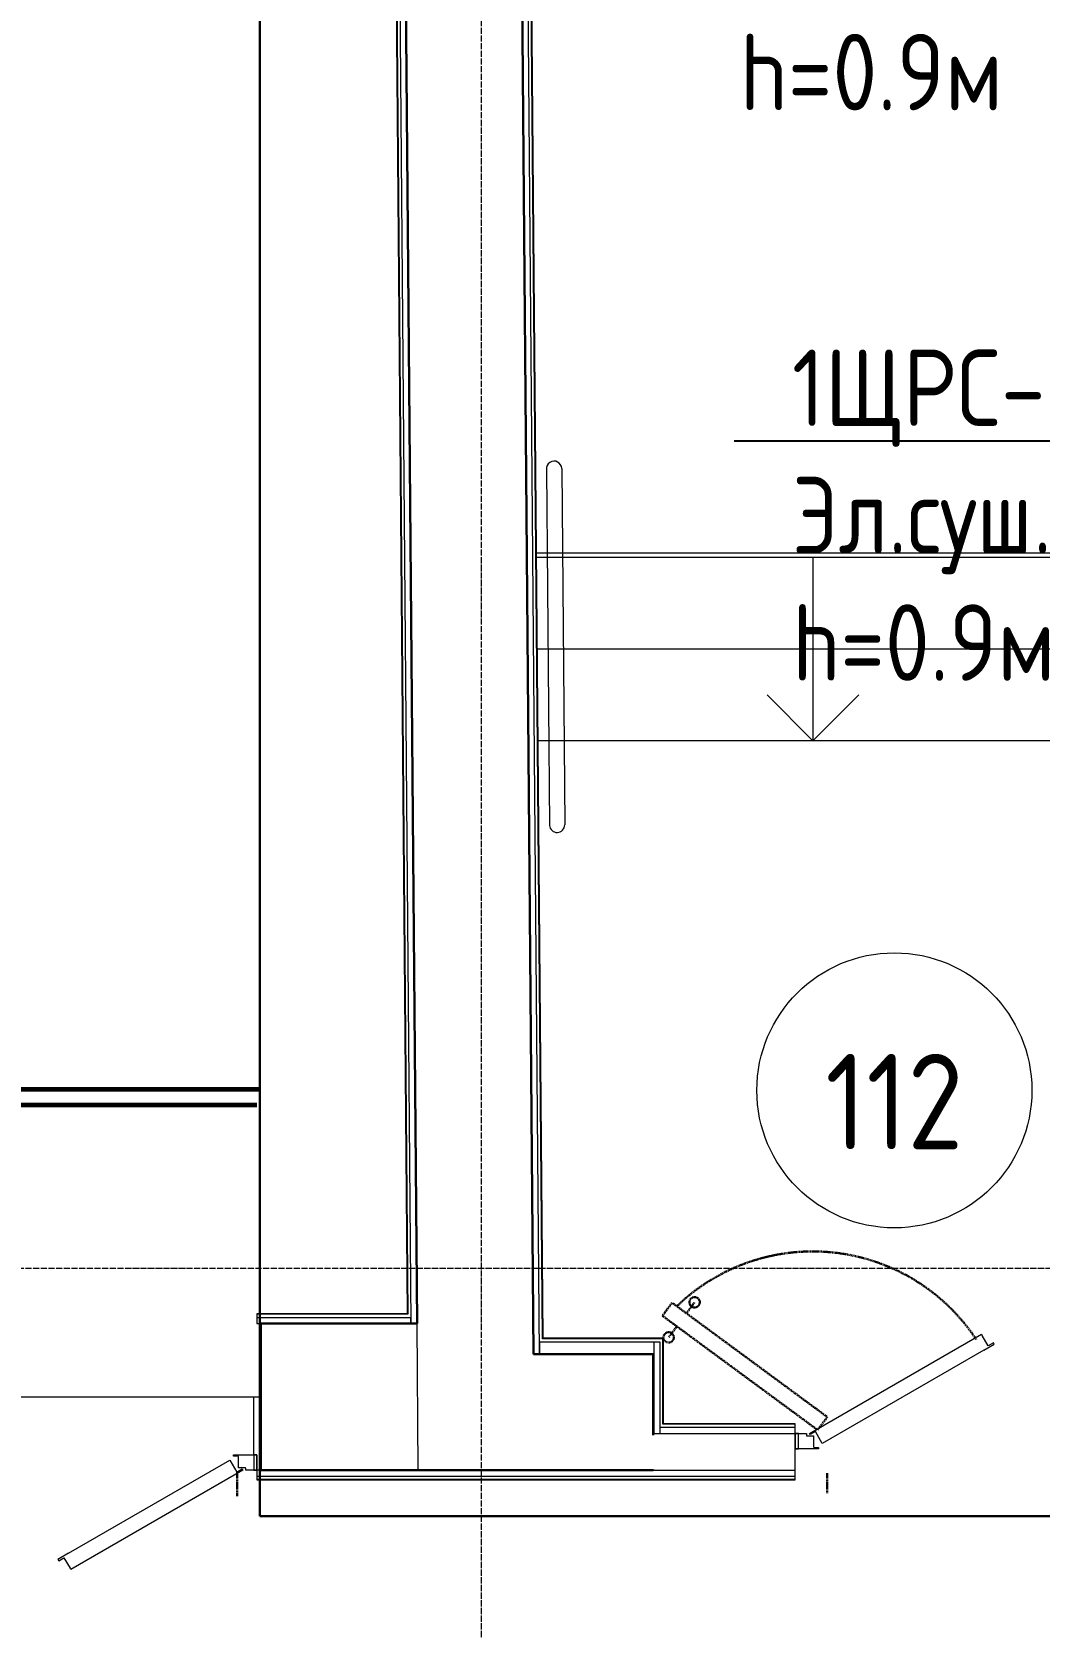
# Model space of a CAD drawing. Header units: millimetres. Extents: x -32 to 417638015, y -35 to 175284279.
# Drawn here: x 416266283 to 416269579, y 175243470 to 175248690 of the extents above; entities that cross this region are included whole.
import ezdxf
from ezdxf import colors
from ezdxf.entities.mleader import LeaderData, LeaderLine
from ezdxf.math import Vec2, Vec3

# ---------------------------------------------------------------- set-up
doc = ezdxf.new("R2010")
doc.units = ezdxf.units.MM
doc.linetypes.add('ADSK_Линия сетки', pattern=[25, 20, -2.5, 0, -2.5])
doc.linetypes.add('ADSK_Штриховая_ш3 п1_5', pattern=[4.5, 3, -1.5])
for name, color, linetype, lineweight in [('_ЭМ_гофра', 5, 'Continuous', 60), ('Аннотация', 7, 'Continuous', 18), ('Двери', 7, 'Continuous', 9), ('Лестницы', 7, 'Continuous', 9), ('Оси', 253, 'Continuous', 9), ('Перекрытие', 7, 'Continuous', 18), ('Стены несущие', 7, 'Continuous', 30), ('Стены отделка', 7, 'Continuous', 30), ('Стены перегородки', 7, 'Continuous', 30), ('Стены штриховка', 7, 'Continuous', 9), ('Стрелки вверх', 7, 'Continuous', 18), ('ШТРИХОВКА', 252, 'Continuous', 15), ('ЭМ_Лоток 1_2', 162, 'Continuous', 30)]:
    doc.layers.add(name, color=color, linetype=linetype, lineweight=lineweight)
doc.layers.add('_ЭМ_Надписи', color=7, linetype='Continuous')
doc.layers.add('Линии', color=7, linetype='Continuous', lineweight=9, true_color=0x00a600)
doc.styles.add('GOST Common', font='GOST_Common.ttf', dxfattribs={"width": 0.9, "height": 349.9999999999996})
doc.styles.add('ЭОМ', font='isocpeur.ttf', dxfattribs={"width": 0.85, "height": 250})
doc.linetypes.add('Cable in the tray', pattern='A,5,[130,ltypeshp.shx,S=1,R=0,X=0,Y=0],1.5,[130,ltypeshp.shx,S=1.5,R=90,X=0,Y=-1],1,[130,ltypeshp.shx,S=1,R=0,X=0.5,Y=0],5', length=12.5)

# ---------------------------------------------------------------- blocks, each defined once
blk = doc.blocks.new('1 этаж')
at = {"layer": 'Двери', "color": 8}
for p, q in [((4629.200573438127, 12592.68461963265), (5192.117085898019, 12917.68461963264)), ((5192.117085898019, 12917.68461963264), (5194.367085898019, 12913.78750531561)), ((5214.367085898019, 12879.14648916423), (5194.367085898019, 12913.78750531561)), ((5199.54657782233, 12864.81636214531), (4671.271081513815, 12559.81636214532)), ((5199.54657782233, 12864.81636214531), (5234.187593973707, 12884.81636214531)), ((5231.687593973707, 12889.14648916423), (5214.367085898019, 12879.14648916423)), ((5234.187593973707, 12884.81636214531), (5231.687593973707, 12889.14648916423)), ((4583.200573438246, 12542.68461963256), (4583.200573438246, 12592.68461963159)), ((4583.200573438246, 12592.68461963159), (4619.371636288794, 12592.68461963159)), ((4593.20057343815, 12592.68461963266), (4583.200573438246, 12592.68461963266)), ((4583.200573438246, 12592.68461963266), (4583.200573438246, 12542.68461963266)), ((4593.20057343815, 12542.68461963266), (4593.20057343815, 12592.68461963266)), ((4619.371636288794, 12592.68461963159), (4619.371636288794, 12587.23560860181)), ((4621.894522837842, 12584.71272205276), (4643.200573438247, 12584.71272205276)), ((4631.450573438127, 12588.78750531562), (4629.200573438127, 12592.68461963265)), ((4648.771081513816, 12598.78750531562), (4631.450573438127, 12588.78750531562)), ((4643.200573438247, 12584.71272205276), (4643.200573438247, 12549.18562130669)), ((4671.271081513815, 12559.81636214532), (4648.771081513816, 12598.78750531562)), ((4659.371636288794, 12542.68461963256), (4583.200573438246, 12542.68461963256)), ((4583.200573438246, 12542.68461963266), (4593.20057343815, 12542.68461963266)), ((4645.701575112386, 12546.68461963256), (4659.371636288794, 12546.68461963256)), ((4659.371636288794, 12546.68461963256), (4659.371636288794, 12542.68461963256)), ((2204.903498424945, 12200.55287711808), (2733.178994733459, 12505.55287711807)), ((2733.178994733459, 12505.55287711807), (2755.678994733458, 12466.58173394777)), ((2745.07843995848, 12522.68461963083), (2821.249502809028, 12522.68461963083)), ((2745.07843995848, 12518.68461963083), (2745.07843995848, 12522.68461963083)), ((2758.748501134888, 12518.68461963083), (2745.07843995848, 12518.68461963083)), ((2755.678994733458, 12466.58173394777), (2772.999502809148, 12476.58173394777)), ((2761.249502809027, 12480.65651721063), (2761.249502809027, 12516.18361795669)), ((2782.555553409432, 12480.65651721063), (2761.249502809027, 12480.65651721063)), ((2772.999502809148, 12476.58173394777), (2775.249502809148, 12472.68461963074)), ((2785.078439958481, 12472.6846196318), (2785.078439958481, 12478.13363066158)), ((2821.249502809027, 12522.68461963073), (2811.249502809124, 12522.68461963073)), ((2811.249502809124, 12522.68461963073), (2811.249502809124, 12472.68461963073)), ((2821.249502809028, 12522.68461963083), (2821.249502809028, 12472.6846196318)), ((2821.249502809027, 12472.68461963073), (2821.249502809027, 12522.68461963073)), ((2775.249502809148, 12472.68461963074), (2212.332990349254, 12147.68461963075)), ((2821.249502809028, 12472.6846196318), (2785.078439958481, 12472.6846196318)), ((2811.249502809124, 12472.68461963073), (2821.249502809027, 12472.68461963073)), ((2204.903498424945, 12200.55287711808), (2170.262482273567, 12180.55287711808)), ((2170.262482273567, 12180.55287711808), (2172.762482273567, 12176.22275009916)), ((2172.762482273567, 12176.22275009916), (2190.082990349255, 12186.22275009916)), ((2190.082990349255, 12186.22275009916), (2210.082990349254, 12151.58173394778)), ((2212.332990349254, 12147.68461963075), (2210.082990349254, 12151.58173394778))]:
    blk.add_line(p, q, dxfattribs=at)
for centre, radius, start, end in [((4621.894522837842, 12587.23560860181), 2.522886549050668, 180, 270), ((4645.701575112386, 12549.18562130669), 2.501001674139175, 180, 270), ((2758.748501134888, 12516.18361795669), 2.501001674139161, 0, 90), ((2782.555553409432, 12478.13363066158), 2.522886549050668, 0, 90)]:
    blk.add_arc(centre, radius, start, end, dxfattribs=at)
at = {"layer": 'Лестницы', "color": 8}
for p, q in [((5568.611116980435, 15459.49932236551), (3736.352393798355, 15459.49932236551)), ((5568.611116980435, 15459.49932236551), (3736.352393798355, 15459.49932236551)), ((5568.611116980435, 15159.49932236551), (3738.87159503164, 15159.49932236551)), ((5568.611116980435, 15159.49932236551), (3738.87159503164, 15159.49932236551)), ((5568.611116980435, 14859.49932236551), (3741.390796264895, 14859.49932236551))]:
    blk.add_line(p, q, dxfattribs=at)
at = {"layer": 'Линии', "color": 8}
for p, q in [((3768.937872717215, 15747.18039898551), (3778.720770839747, 14582.1803989855)), ((3818.826566756674, 15749.91915963279), (3828.612990394409, 14584.49932236554))]:
    blk.add_line(p, q, dxfattribs=at)
at = {"layer": 'Линии', "color": 8, "linetype": 'ADSK_Штриховая_ш3 п1_5', "lineweight": 30}
for p, q in [((4179.84939831373, 13020.46373108626), (4148.436676392623, 12977.77601737955)), ((4687.90157436562, 12646.60201908661), (4179.84939831373, 13020.46373108626)), ((4226.899035861221, 12985.841188616), (4253.570214850857, 13022.08547383868)), ((4148.436676392623, 12977.77601737955), (4655.904250355437, 12604.3444980809)), ((4195.486313940084, 12943.15347490929), (4168.815134950448, 12906.9091896866)), ((4655.904250355437, 12604.3444980809), (4687.90157436562, 12646.60201908661)), ((2757.001159260195, 12467.16963488349), (2757.001159260195, 12387.16963488349)), ((4687.092224323918, 12462.68461963169), (4687.092224323918, 12397.16963488348))]:
    blk.add_line(p, q, dxfattribs=at)
at = {"layer": 'Линии', "color": 8}
blk.add_circle((4907.296966900583, 13715.46652954165), 450.0000000000006, dxfattribs=at)
at = {"layer": 'Линии', "color": 8, "linetype": 'ADSK_Штриховая_ш3 п1_5', "lineweight": 30}
for centre, radius in [((4253.570214850857, 13022.08547383868), 16.99999999999882), ((4168.815134950448, 12906.9091896866), 17.00000000000826)]:
    blk.add_circle(centre, radius, dxfattribs=at)
at = {"layer": 'Линии', "color": 8}
for centre, radius, start, end in [((3793.830092271877, 15749.49932236552), 24.99999999999439, 0.9622413722696339, 185.322231541202), ((3803.612990394409, 14584.49932236551), 24.99999999999755, 185.322231541202, 1.042204158021965e-10)]:
    blk.add_arc(centre, radius, start, end, dxfattribs=at)
at = {"layer": 'Линии', "color": 8, "linetype": 'ADSK_Штриховая_ш3 п1_5', "lineweight": 30}
blk.add_arc((4640.019108744833, 12547.4846535329), 640.9422829457357, 33.38098718426265, 133.8165284642993, dxfattribs=at)
at = {"layer": 'Оси', "color": 8, "linetype": 'ADSK_Линия сетки'}
for p, q in [((3556.765926476695, -4162.595295516295), (3556.765926476774, 44411.90026894404)), ((-9557.527964694405, 13133.90181029196), (56672.20057343819, 13133.90181029175))]:
    blk.add_line(p, q, dxfattribs=at)
at = {"layer": 'Перекрытие', "color": 8}
for p, q in [((3736.22643373668, 15474.49932236552), (5568.611116980435, 15474.49932236552)), ((5568.611116980435, 14859.49932236551), (3741.390796264895, 14859.49932236551)), ((2831.24950280902, 12712.68461963169), (2831.24950280902, 12952.6846196317)), ((1121.24950280902, 12712.6846196317), (2831.24950280902, 12712.68461963169)), ((2811.24950280902, 12522.68461963072), (2811.24950280902, 12712.68461963169))]:
    blk.add_line(p, q, dxfattribs=at)
at = {"layer": 'Стены несущие', "color": 8}
for p, q in [((3283.604532118188, 20310.24350879388), (3345.388436876441, 12952.68461963169)), ((3726.241568287136, 12852.68461963171), (3663.775940429536, 20291.42675335547)), ((2834.274668197962, 12952.68461963169), (2834.274668197962, 12472.68461963173)), ((2834.274668197962, 12952.68461963169), (3345.388436876354, 12952.68461963169)), ((4117.830363568501, 12852.68461963171), (3726.241568287078, 12852.68461963171)), ((4117.830363568501, 12587.16617119081), (4117.830363568501, 12852.68461963171)), ((4117.830363568501, 12472.68461963166), (2834.274668197962, 12472.68461963173)), ((4117.830363568501, 12472.68461963166), (4117.830363568501, 12474.75446535536))]:
    blk.add_line(p, q, dxfattribs=at)
at = {"layer": 'Стены отделка', "color": 8, "lineweight": 9}
for p, q in [((3345.388436876587, 12952.68461963169), (3283.601431675837, 20310.6127261283)), ((3663.775940429681, 20291.42675335547), (3726.241568287282, 12852.68461963171)), ((3746.240863171814, 12852.85256045947), (3683.775235314213, 20291.59469418323)), ((3757.806034964742, 12904.6846196317), (3696.045783452428, 20259.42675335548)), ((3263.727686181781, 18866.41891933792), (3313.118593853898, 12984.68461963168)), ((3275.712787572644, 18868.24350879292), (3325.389141992055, 12952.51667880386)), ((2821.249502808991, 12984.68461963168), (2821.249502808991, 12952.68461963169)), ((3313.118593853811, 12984.68461963168), (2821.249502808991, 12984.68461963168)), ((2821.249502808991, 12952.68461963169), (2834.274668197962, 12952.68461963169)), ((3315.219432417187, 12972.68461963169), (3325.219784987334, 12972.68461963169)), ((3325.219784987334, 12952.68461963169), (3325.219784987334, 12972.68461963169)), ((3325.389141992055, 12952.51667880386), (3345.388436876587, 12952.68461963169)), ((4149.858047263289, 12904.6846196317), (3757.806034964655, 12904.6846196317)), ((4151.858047263231, 12624.68461963169), (4151.858047263231, 12902.68461963173)), ((3726.241568287282, 12852.68461963171), (3746.240863171814, 12852.85256045947)), ((3745.90637992986, 12892.6846196317), (4139.858047263231, 12892.6846196317)), ((3746.080371893506, 12892.6846196317), (3746.080371893506, 12852.68461963171)), ((4117.830363568501, 12852.68461963171), (4119.85804726326, 12852.68461963171)), ((4119.85804726326, 12892.6846196317), (4119.85804726326, 12592.6846196317)), ((4139.858047263231, 12891.96472302197), (4119.85804726326, 12891.96472302197)), ((4139.858047263231, 12892.6846196317), (4139.858047263231, 12592.6846196317)), ((4583.200573438255, 12624.68461963169), (4151.858047263231, 12624.68461963169)), ((4583.200573438255, 12592.6846196317), (4583.200573438255, 12624.68461963169)), ((2834.274668197962, 12472.68461963173), (2821.249502808991, 12472.68461963173)), ((2821.249502808991, 12472.68461963173), (2821.249502808991, 12440.68461963167)), ((2821.249502808991, 12440.68461963167), (4583.200573438255, 12440.68461963167)), ((4583.200573438255, 12440.68461963167), (4583.200573438255, 12472.68461963166))]:
    blk.add_line(p, q, dxfattribs=at)
at = {"layer": 'Стены перегородки', "color": 8, "lineweight": 18}
for p, q in [((4117.830363568501, 12592.6846196317), (4583.200573438255, 12592.6846196317)), ((4583.200573438255, 12472.68461963166), (4583.200573438255, 12592.6846196317)), ((4117.830363568501, 12472.68461963166), (4583.200573438255, 12472.68461963166))]:
    blk.add_line(p, q, dxfattribs=at)
at = {"layer": 'Стены штриховка', "color": 8}
for p, q in [((3755.822759125585, 12902.68461963167), (3694.028918263473, 20261.42675335551)), ((3265.712435002468, 18868.24350879292), (3315.135459042765, 12982.68461963165)), ((3315.135459042765, 12982.68461963165), (2821.249502808991, 12982.68461963172)), ((2821.249502808991, 12972.68461963169), (3315.219432417187, 12972.68461963169)), ((3349.419158849661, 12472.68461963166), (3345.388436876354, 12952.68461963169)), ((4151.858047263231, 12902.68461963173), (3755.822759125585, 12902.68461963167)), ((4149.858047263202, 12622.68461963166), (4149.858047263289, 12904.6846196317)), ((4151.858047263231, 12904.6846196317), (4149.858047263289, 12904.6846196317)), ((4151.858047263231, 12902.68461963173), (4151.858047263231, 12904.6846196317)), ((4583.200573438255, 12612.6846196317), (4139.858047263231, 12612.6846196317)), ((4583.200573438255, 12622.68461963173), (4149.858047263202, 12622.68461963166)), ((2821.249502808991, 12452.68461963167), (4583.200573438255, 12452.68461963167)), ((2821.249502808991, 12442.6846196317), (4583.200573438255, 12442.6846196317))]:
    blk.add_line(p, q, dxfattribs=at)
at = {"layer": 'Стрелки вверх', "color": 8}
for p, q in [((4641.004787333135, 15459.49932236551), (4641.004787333135, 15159.49932236551)), ((4641.004787333135, 15159.49932236551), (4641.004787333135, 14859.49932236551)), ((4641.004787333135, 14859.49932236551), (4491.004787333135, 15009.49932236551)), ((4641.004787333135, 14859.49932236551), (4791.004787333135, 15009.49932236551))]:
    blk.add_line(p, q, dxfattribs=at)
at = {"layer": 'Аннотация', "color": 8, "lineweight": 9, "insert": (4907.296966900583, 13678.51840928313), "char_height": 312.5000000000001, "width": 520.2111192702771, "attachment_point": 5, "line_spacing_factor": 1.022765581104984, "style": 'GOST Common'}
blk.add_mtext('112', dxfattribs=at)

msp = doc.modelspace()

# ---------------------------------------------------------------- linework, layer by layer
at = {"layer": '_ЭМ_гофра', "linetype": 'ByBlock'}
for points in [[(416264480.9280354, 175245229.5694716), (416267029.5926038, 175245229.5694716)], [(416264470.9852374, 175245178.9146994), (416267019.6498057, 175245178.9146994)]]:
    msp.add_lwpolyline(points, dxfattribs=at)
at = {"layer": 'ЭМ_Лоток 1_2', "linetype": 'Cable in the tray', "ltscale": 50}
msp.add_lwpolyline([(416258769.7374049, 175254548.0820978), (416267029.5926038, 175254548.0820978), (416267029.5926038, 175243832.347793), (416306061.8873636, 175243832.347793)], dxfattribs=at)

# ---------------------------------------------------------------- block references
at = {"layer": 'ШТРИХОВКА'}
msp.add_blockref('1 этаж', (416264198.1010904, 175231510.6631508), dxfattribs=at)

# ---------------------------------------------------------------- leaders
at = {"layer": '_ЭМ_Надписи', "color": 7, "ltscale": 5}
ml = msp.add_multileader_mtext('Standard', dxfattribs=at)
ml.set_content('{\\fGOST Common|b0|i0|c204|p34;\\W0.9;\\C256;1ЩРС-2\\fISOCPEUR|b0|i0|c204|p34;\\W0.85; Гр.23\\PЭл.суш.\\P\\fGOST Common|b0|i0|c0|p34;\\W0.9;h=0.9\\fGOST Common|b0|i0|c204|p34;м \\fGOST Common|b0|i0|c0|p34;L=1\\fGOST Common|b0|i0|c204|p34;м}', color=1, style='ЭОМ')
ml.set_leader_properties()
ml.build(insert=Vec2(0, 0))
ml.multileader.update_dxf_attribs({"text_left_attachment_type": 6, "text_right_attachment_type": 6, "dogleg_length": 0, "arrow_head_size": 200})
ctx = ml.context
ctx.base_point, ctx.char_height, ctx.arrow_head_size, ctx.landing_gap_size, ctx.plane_origin = Vec3(416268928.8633012, 175251541.6208031, -64.26463315267222), 250, 200, 0, Vec3(416250666.1334786, 175261925.3645132, -64.26463315267222)
ctx.left_attachment, ctx.right_attachment = 6, 6
notes = []
notes.append((ctx, [(1, (1, 1, 0), (416270683.8633012, 175251541.6208031, -64.26463315267222), (-1, 0), 0, [(0, [(416275551.8455296, 175246146.4352905, -64.26463315267222)], 0, [])])]))
ctx.mtext.insert, ctx.mtext.width, ctx.mtext.defined_height, ctx.mtext.flow_direction = Vec3(416268928.8633012, 175251841.6208031, -64.26463315267222), 2073.809115969734, 545.6159617257083, 5
ml = msp.add_multileader_mtext('Standard', dxfattribs=at)
ml.set_content('{\\fGOST Common|b0|i0|c204|p34;\\W0.9;\\C256;1ЩРС-1\\fISOCPEUR|b0|i0|c204|p34;\\W0.85; Гр.15\\PУтюг \\fGOST Common|b0|i0|c0|p34;\\W0.9;h=\\fGOST Common|b0|i0|c204|p34;1\\fGOST Common|b0|i0|c0|p34;.\\fGOST Common|b0|i0|c204|p34;8м}', color=1, style='ЭОМ')
ml.set_leader_properties()
ml.build(insert=Vec2(0, 0))
ml.multileader.update_dxf_attribs({"text_left_attachment_type": 6, "text_right_attachment_type": 6, "dogleg_length": 0, "arrow_head_size": 200})
ctx = ml.context
ctx.base_point, ctx.char_height, ctx.arrow_head_size, ctx.landing_gap_size, ctx.plane_origin = Vec3(416265048.6303383, 175249329.031258, -64.26463315267222), 250, 200, 0, Vec3(416239463.8191543, 175264334.1736973, -64.26463315267222)
ctx.left_attachment, ctx.right_attachment = 6, 6
notes.append((ctx, [(0, (1, 1, 0), (416265048.6303383, 175249329.031258, -64.26463315267222), (1, 0), 0, [(0, [(416264530.3829315, 175249769.0968862, -64.26463315267222)], 0, [])])]))
ctx.mtext.insert, ctx.mtext.width, ctx.mtext.defined_height, ctx.mtext.flow_direction = Vec3(416265048.6303383, 175249629.031258, -64.26463315267222), 1949.280956594273, 556.1451439120586, 5
ml = msp.add_multileader_mtext('Standard', dxfattribs=at)
ml.set_content('{\\fGOST Common|b0|i0|c204|p34;\\W0.9;\\C256;1ЩРС-2\\fISOCPEUR|b0|i0|c204|p34;\\W0.85; Гр.22\\PЭл.суш.\\P\\fGOST Common|b0|i0|c0|p34;\\W0.9;h=0.9\\fGOST Common|b0|i0|c204|p34;м \\fGOST Common|b0|i0|c0|p34;L=1\\fGOST Common|b0|i0|c204|p34;м}', color=1, style='ЭОМ')
ml.set_leader_properties()
ml.build(insert=Vec2(0, 0))
ml.multileader.update_dxf_attribs({"text_left_attachment_type": 6, "text_right_attachment_type": 6, "dogleg_length": 0, "arrow_head_size": 200})
ctx = ml.context
ctx.base_point, ctx.char_height, ctx.arrow_head_size, ctx.landing_gap_size, ctx.plane_origin = Vec3(416268598.6966882, 175249216.7700115, -64.26463315267222), 250, 200, 0, Vec3(416248340.6773435, 175262420.3757689, -64.26463315267222)
ctx.left_attachment, ctx.right_attachment = 6, 6
notes.append((ctx, [(1, (1, 1, 0), (416270353.6966882, 175249216.7700115, -64.26463315267222), (-1, 0), 0, [(0, [(416273192.2277044, 175246754.6692084, -64.26463315267222)], 0, [])])]))
ctx.mtext.insert, ctx.mtext.width, ctx.mtext.flow_direction = Vec3(416268598.6966882, 175249516.7700115, -64.26463315267222), 1959.802666626405, 5
ml = msp.add_multileader_mtext('Standard', dxfattribs=at)
ml.set_content('{\\fGOST Common|b0|i0|c204|p34;\\W0.9;\\C256;1ЩРС-2\\fISOCPEUR|b0|i0|c204|p34;\\W0.85; Гр.21\\PЭл.суш.\\P\\fGOST Common|b0|i0|c0|p34;\\W0.9;h=0.9\\fGOST Common|b0|i0|c204|p34;м \\fGOST Common|b0|i0|c0|p34;L=1\\fGOST Common|b0|i0|c204|p34;м}', color=1, style='ЭОМ')
ml.set_leader_properties()
ml.build(insert=Vec2(0, 0))
ml.multileader.update_dxf_attribs({"text_left_attachment_type": 6, "text_right_attachment_type": 6, "dogleg_length": 0, "arrow_head_size": 200})
ctx = ml.context
ctx.base_point, ctx.char_height, ctx.arrow_head_size, ctx.landing_gap_size, ctx.plane_origin = Vec3(416268770.3232108, 175247350.0822118, -64.26463315267222), 250, 200, 0, Vec3(416247170.7719836, 175261129.0419661, -64.26463315267222)
ctx.left_attachment, ctx.right_attachment = 6, 6
notes.append((ctx, [(1, (1, 1, 0), (416270482.8232108, 175247350.0822118, -64.26463315267222), (-1, 0), 0, [(0, [(416272056.4840347, 175245350.1127434, -64.26463315267222)], 0, [])])]))
ctx.mtext.insert, ctx.mtext.width, ctx.mtext.defined_height, ctx.mtext.flow_direction = Vec3(416268770.3232108, 175247650.0822118, -64.26463315267222), 2073.809115969734, 545.6159617257083, 5
ml = msp.add_multileader_mtext('Standard', dxfattribs=at)
ml.set_content('{\\fGOST Common|b0|i0|c204|p34;\\W0.9;\\C256;1ЩРС-1\\fISOCPEUR|b0|i0|c204|p34;\\W0.85; Гр.16\\PПарогенератор \\fGOST Common|b0|i0|c0|p34;\\W0.9;h=\\fGOST Common|b0|i0|c204|p34;1\\fGOST Common|b0|i0|c0|p34;.\\fGOST Common|b0|i0|c204|p34;8м}', color=1, style='ЭОМ')
ml.set_leader_properties()
ml.build(insert=Vec2(0, 0))
ml.multileader.update_dxf_attribs({"text_left_attachment_type": 6, "text_right_attachment_type": 6, "dogleg_length": 0, "arrow_head_size": 200})
ctx = ml.context
ctx.base_point, ctx.char_height, ctx.arrow_head_size, ctx.landing_gap_size, ctx.plane_origin = Vec3(416265915.8668823, 175242976.2930453, -64.26463315267222), 250, 200, 0, Vec3(416240331.0556983, 175257981.4354847, -64.26463315267222)
ctx.left_attachment, ctx.right_attachment = 6, 6
notes.append((ctx, [(0, (1, 1, 0), (416265915.8668823, 175242976.2930453, -64.26463315267222), (1, 0), 0, [(0, [(416264493.2814054, 175244256.8590268, -64.26463315267222)], 0, [])])]))
ctx.mtext.insert, ctx.mtext.width, ctx.mtext.defined_height, ctx.mtext.flow_direction = Vec3(416265915.8668823, 175243276.2930453, -64.26463315267222), 1949.280956594273, 556.1451439120586, 5
for ctx, leaders in notes:
    for number, flags, end, landing, length, lines in leaders:
        leader = LeaderData()
        leader.index, (leader.has_last_leader_line, leader.has_dogleg_vector, leader.attachment_direction) = number, flags
        leader.last_leader_point, leader.dogleg_vector, leader.dogleg_length = Vec3(end), Vec3(landing), length
        for number, points, colour, breaks in lines:
            line = LeaderLine()
            line.index, line.vertices, line.color, line.breaks = number, Vec3.list(points), colors.encode_raw_color(colour), breaks
            leader.lines.append(line)
        ctx.leaders.append(leader)

doc.saveas('drawing.dxf')
